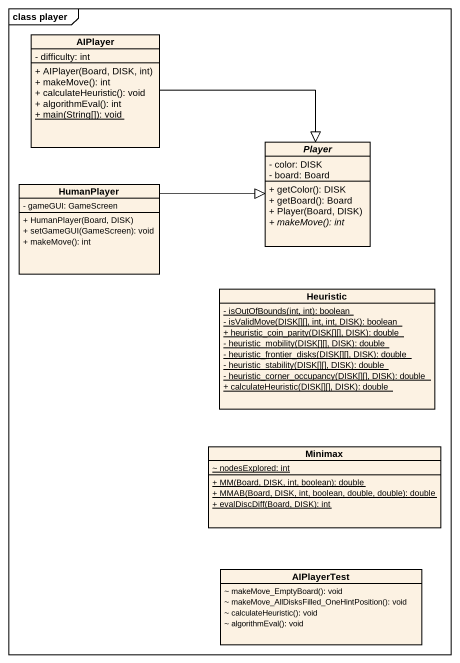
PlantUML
@startuml
mainframe class player
hide circle
hide empty members
skinparam classAttributeIconSize 0
class AIPlayer {
  - difficulty: int
  + AIPlayer(Board, DISK, int)
  + makeMove(): int
  + calculateHeuristic(): void
  + algorithmEval(): int
  {static} + main(String[]): void
}
abstract class Player {
  - color: DISK
  - board: Board
  + getColor(): DISK
  + getBoard(): Board
  + Player(Board, DISK)
  {abstract} + makeMove(): int
}
class HumanPlayer {
  - gameGUI: GameScreen
  + HumanPlayer(Board, DISK)
  + setGameGUI(GameScreen): void
  + makeMove(): int
}
class Heuristic {
  {static} - isOutOfBounds(int, int): boolean
  {static} - isValidMove(DISK[][], int, int, DISK): boolean
  {static} + heuristic_coin_parity(DISK[][], DISK): double
  {static} - heuristic_mobility(DISK[][], DISK): double
  {static} - heuristic_frontier_disks(DISK[][], DISK): double
  {static} - heuristic_stability(DISK[][], DISK): double
  {static} - heuristic_corner_occupancy(DISK[][], DISK): double
  {static} + calculateHeuristic(DISK[][], DISK): double
}
class Minimax {
  {static} ~ nodesExplored: int
  {static} + MM(Board, DISK, int, boolean): double
  {static} + MMAB(Board, DISK, int, boolean, double, double): double
  {static} + evalDiscDiff(Board, DISK): int
}
class AIPlayerTest {
  ~ makeMove_EmptyBoard(): void
  ~ makeMove_AllDisksFilled_OneHintPosition(): void
  ~ calculateHeuristic(): void
  ~ algorithmEval(): void
}
AIPlayer -right-|> Player
HumanPlayer -right-|> Player
@enduml
